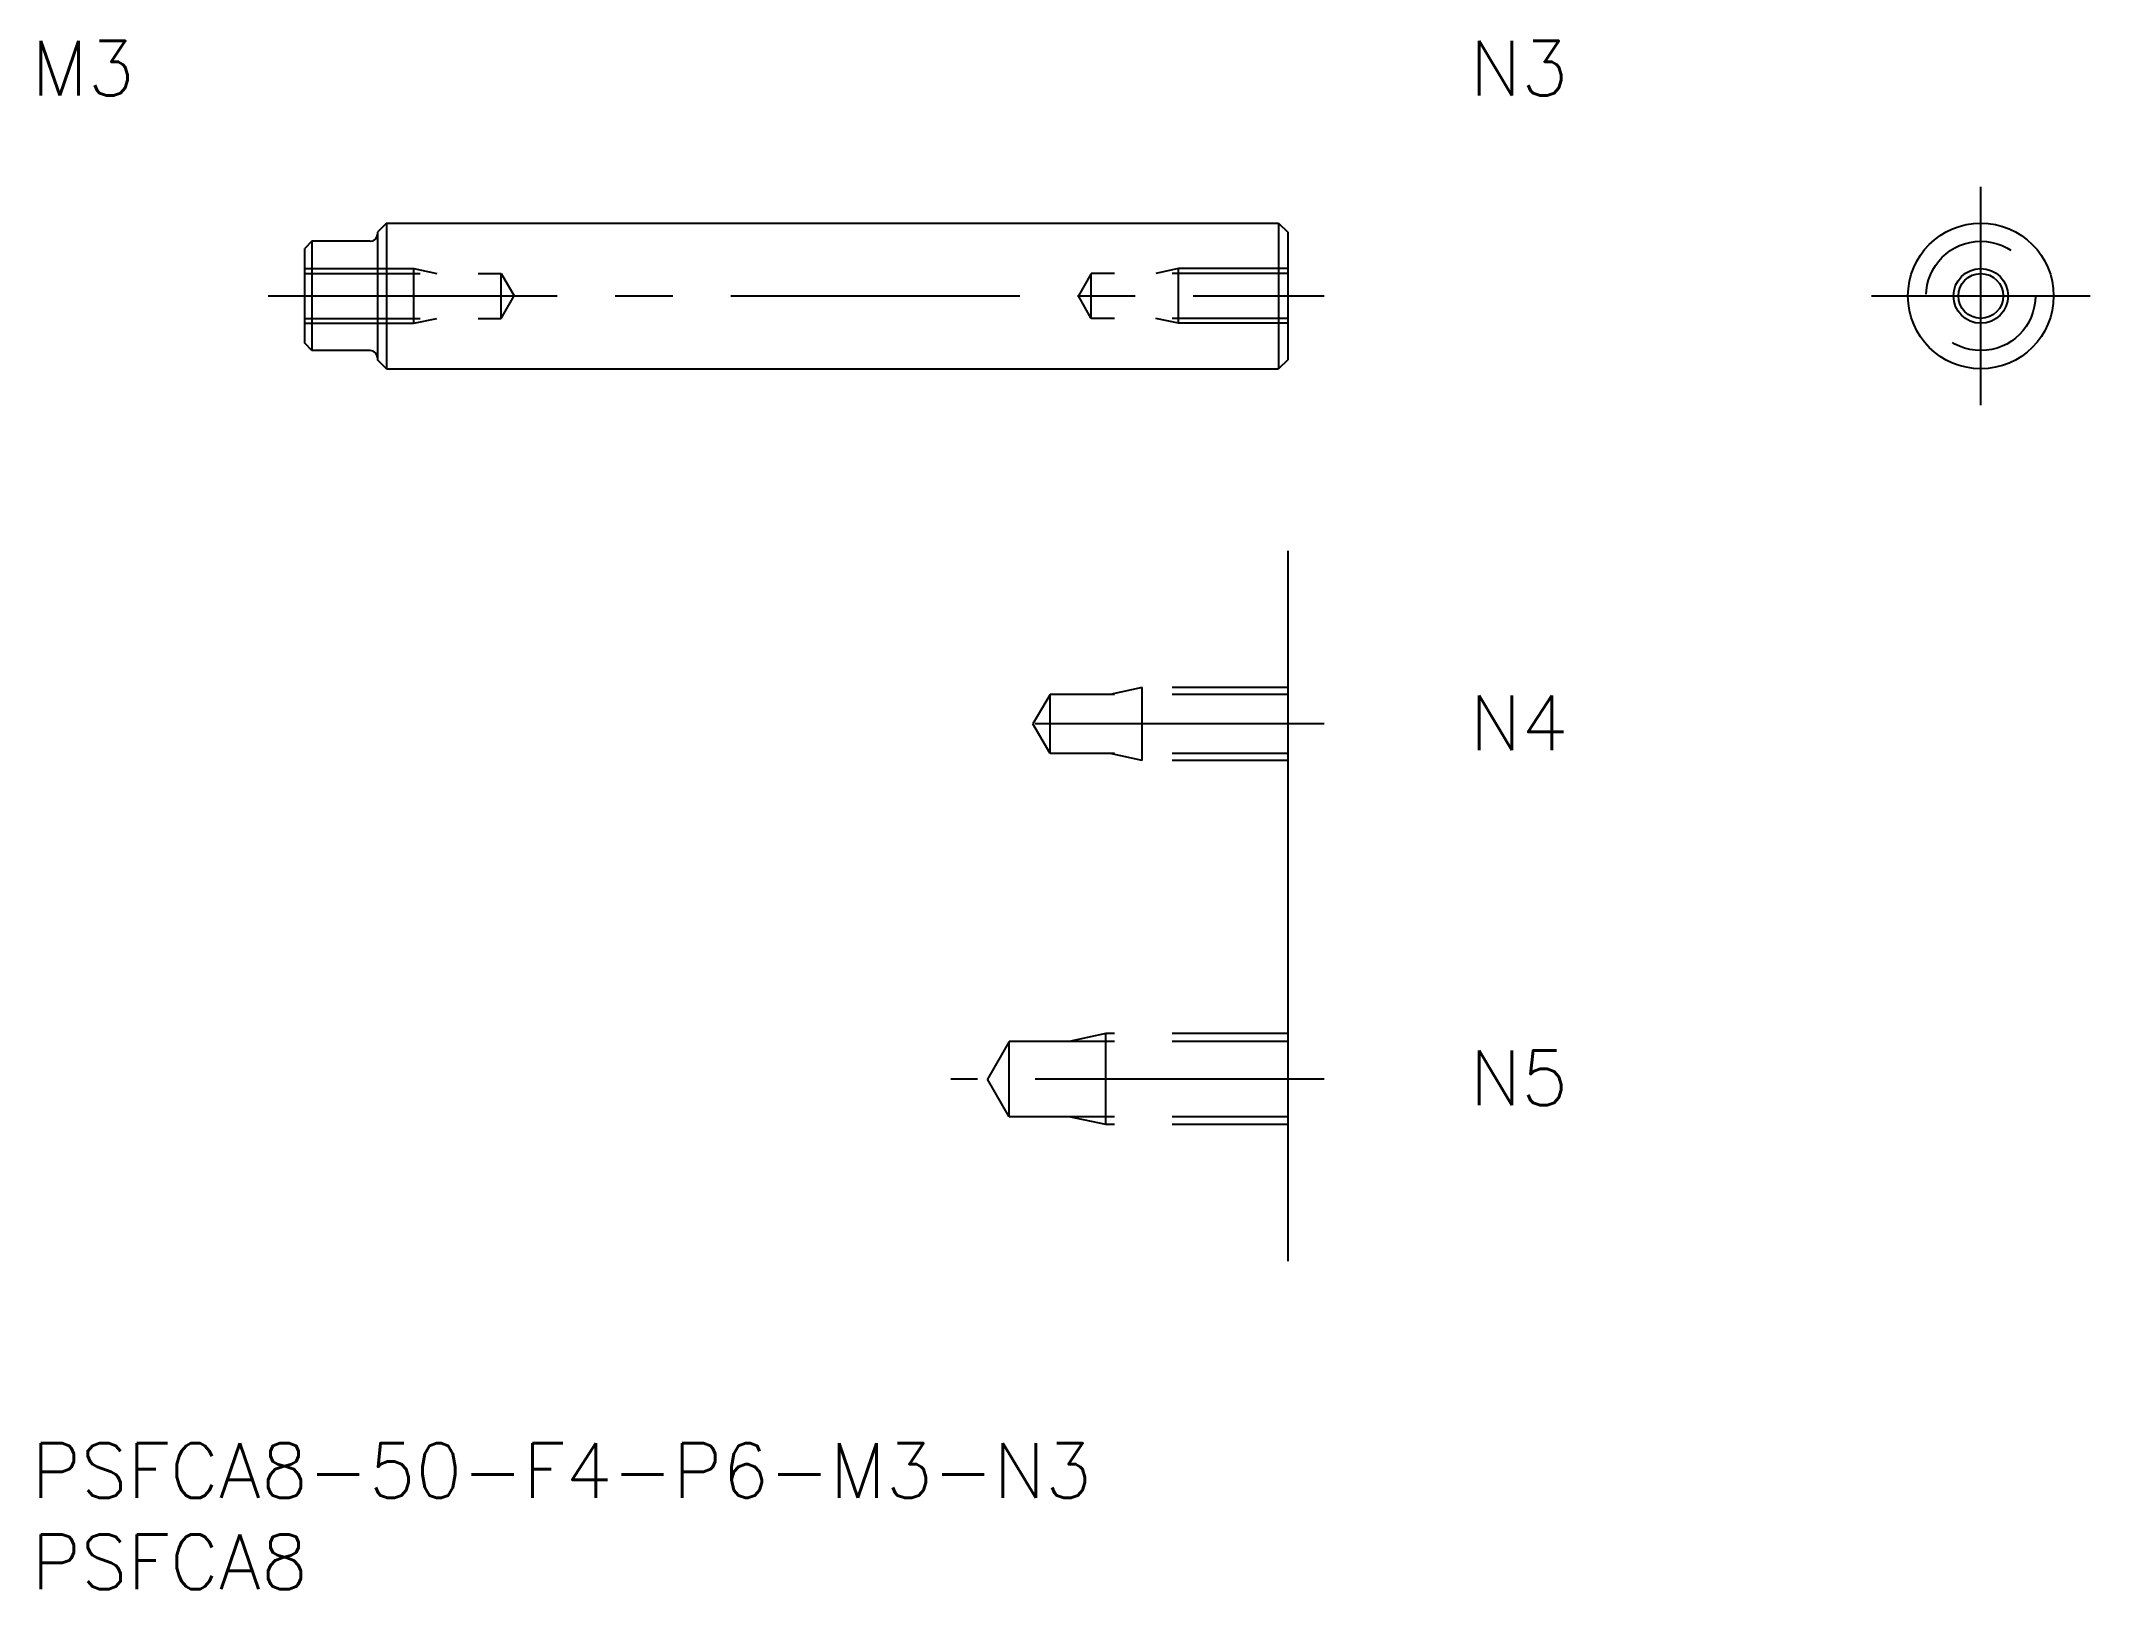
# Model space of a CAD drawing. Extents: x 1 to 113, y -8 to 77.
import ezdxf

# ---------------------------------------------------------------- set-up
doc = ezdxf.new("R2010")
doc.units = 0
doc.header["$LTSCALE"] = 0.5
doc.linetypes.add('CENTER', pattern=[50.8, 31.75, -6.35, 6.35, -6.35])
doc.linetypes.add('DASHED', pattern=[19.05, 12.7, -6.35])
for name, color, linetype in [('MSM_CENTER', 1, 'CENTER'), ('MSM_CONTINUOUS', 7, 'CONTINUOUS'), ('MSM_DASHED', 4, 'DASHED'), ('MSM_NARROW', 5, 'CONTINUOUS'), ('MSM_PART_NUMBER', 7, 'CONTINUOUS')]:
    doc.layers.add(name, color=color, linetype=linetype)
doc.styles.get("Standard").update_dxf_attribs({"font": 'txt.shx', "height": 3, "bigfont": 'bigfont.shx'})

# ---------------------------------------------------------------- blocks, each defined once
blk = doc.blocks.new('*U4')
at = {"layer": 'MSM_PART_NUMBER'}
blk.add_text('PSFCA8-50-F4-P6-M3-N3', height=3, dxfattribs=at).set_placement((0, -3))
blk = doc.blocks.new('*U5')
at = {"layer": 'MSM_PART_NUMBER'}
blk.add_text('PSFCA8', height=3, dxfattribs=at).set_placement((0, -8))
blk = doc.blocks.new('*U6')
at = {"layer": 'MSM_PART_NUMBER'}
blk.add_text('M3', height=3, dxfattribs=at).set_placement((0, 74))
blk = doc.blocks.new('*U7')
at = {"layer": 'MSM_PART_NUMBER'}
blk.add_text('N5', height=3, dxfattribs=at).set_placement((79, 18.56))
blk = doc.blocks.new('*U8')
at = {"layer": 'MSM_PART_NUMBER'}
blk.add_text('N4', height=3, dxfattribs=at).set_placement((79, 38.06))
blk = doc.blocks.new('*U9')
at = {"layer": 'MSM_PART_NUMBER'}
blk.add_text('N3', height=3, dxfattribs=at).set_placement((79, 74))

msp = doc.modelspace()

# ---------------------------------------------------------------- linework, layer by layer
at = {"layer": 'MSM_CENTER'}
for p, q in [((107.07, 57), (107.07, 69)), ((13, 63), (71, 63)), ((101.07, 63), (113.07, 63)), ((71, 39.5), (53, 39.5)), ((71, 20), (50.5, 20))]:
    msp.add_line(p, q, dxfattribs=at)
at = {"layer": 'MSM_CONTINUOUS'}
for p, q in [((19.5, 67), (19, 66.5)), ((19, 66.5), (19, 59.5)), ((19.5, 67), (68.5, 67)), ((19.5, 67), (19.5, 59)), ((68.5, 67), (68.5, 59)), ((68.5, 67), (69, 66.5)), ((69, 66.5), (69, 59.5)), ((15.4, 66), (15, 65.6)), ((15, 60.4), (15, 65.6)), ((18.6, 66), (15.4, 66)), ((15.4, 66), (15.4, 60)), ((15.4, 60), (15, 60.4)), ((18.6, 60), (15.4, 60)), ((19.5, 59), (19, 59.5)), ((19.5, 59), (68.5, 59)), ((69, 59.5), (68.5, 59)), ((69, 49), (69, 10))]:
    msp.add_line(p, q, dxfattribs=at)
for radius in [4, 1.23]:
    msp.add_circle((107.07, 63), radius, dxfattribs=at)
for centre, start, end in [((18.6, 66.4), 270, 0), ((18.6, 59.6), 0, 90)]:
    msp.add_arc(centre, 0.4, start, end, dxfattribs=at)
at = {"layer": 'MSM_DASHED'}
for p, q in [((15, 64.5), (21, 64.5)), ((15, 64.23), (25.79, 64.23)), ((21, 64.5), (22.25, 64.23)), ((21, 61.5), (21, 64.5)), ((25.79, 61.77), (25.79, 64.23)), ((25.79, 64.23), (26.5, 63)), ((58.21, 64.23), (57.5, 63)), ((69, 64.23), (58.21, 64.23)), ((58.21, 61.77), (58.21, 64.23)), ((63, 64.5), (61.75, 64.23)), ((69, 64.5), (63, 64.5)), ((63, 61.5), (63, 64.5)), ((25.79, 61.77), (26.5, 63)), ((58.21, 61.77), (57.5, 63)), ((15, 61.77), (25.79, 61.77)), ((15, 61.5), (21, 61.5)), ((21, 61.5), (22.25, 61.77)), ((69, 61.77), (58.21, 61.77)), ((63, 61.5), (61.75, 61.77)), ((69, 61.5), (63, 61.5)), ((55.94, 41.12), (55, 39.5)), ((69, 41.12), (55.94, 41.12)), ((55.94, 37.88), (55.94, 41.12)), ((61, 41.5), (59.25, 41.12)), ((69, 41.5), (61, 41.5)), ((61, 37.5), (61, 41.5)), ((55.94, 37.88), (55, 39.5)), ((69, 37.88), (55.94, 37.88)), ((61, 37.5), (59.25, 37.88)), ((69, 37.5), (61, 37.5)), ((53.69, 22.07), (52.5, 20)), ((69, 22.07), (53.69, 22.07)), ((53.69, 17.93), (53.69, 22.07)), ((59, 22.5), (57, 22.07)), ((69, 22.5), (59, 22.5)), ((59, 17.5), (59, 22.5)), ((53.69, 17.93), (52.5, 20)), ((69, 17.93), (53.69, 17.93)), ((59, 17.5), (57, 17.93)), ((69, 17.5), (59, 17.5))]:
    msp.add_line(p, q, dxfattribs=at)
msp.add_circle((107.07, 63), 3, dxfattribs=at)
at = {"layer": 'MSM_NARROW'}
msp.add_circle((107.07, 63), 1.5, dxfattribs=at)

# ---------------------------------------------------------------- block references
at = {"layer": 'MSM_CONTINUOUS'}
for name in ['*U6', '*U9', '*U8', '*U7', '*U4', '*U5']:
    msp.add_blockref(name, (0, 0), dxfattribs=at)

doc.saveas('drawing.dxf')
